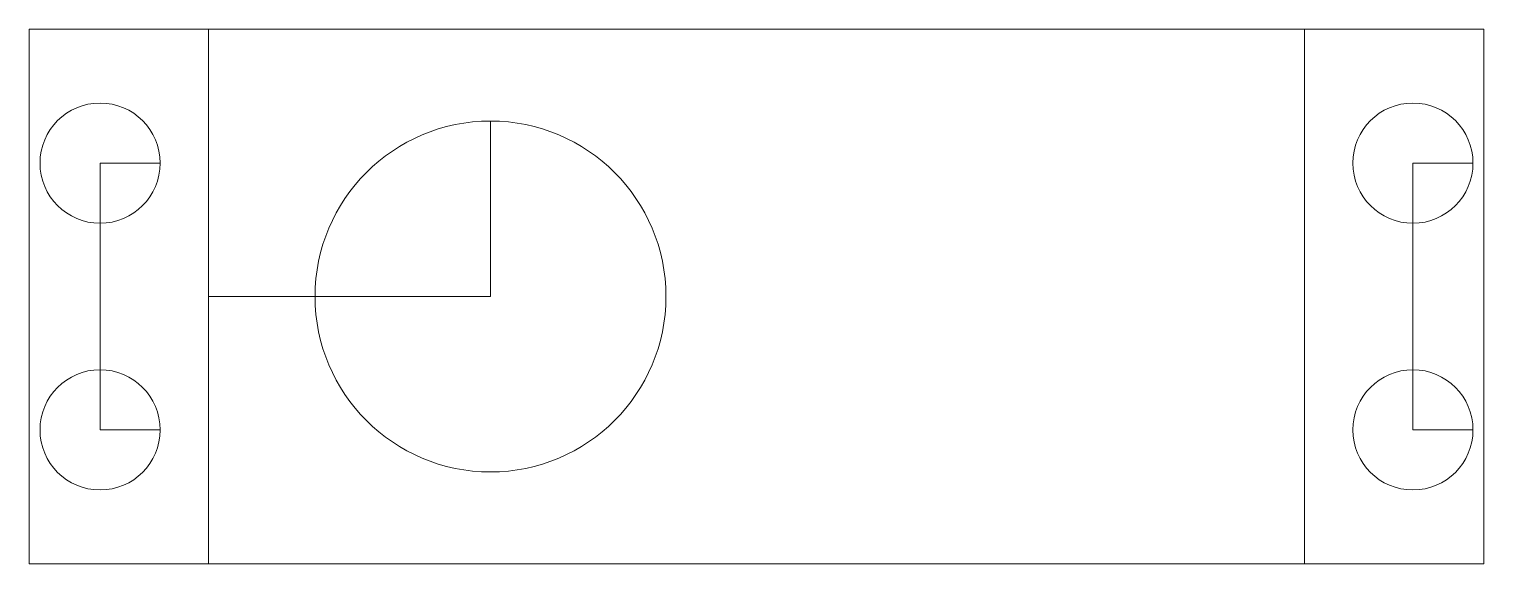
# Model space of a CAD drawing. Header units: inches. Extents: x -0.67 to 1.43, y -0.39 to 0.39.
import ezdxf

# ---------------------------------------------------------------- set-up
doc = ezdxf.new("R2010")
doc.units = ezdxf.units.IN
doc.layers.get('0').update_dxf_attribs({"linetype": 'CONTINUOUS', "lineweight": 0})

# ---------------------------------------------------------------- blocks, each defined once
blk = doc.blocks.new('servo')
for p, q in [((0.384, 0.386), (-0.666, 0.386)), ((-0.666, 0.386), (-0.666, -0.386)), ((0.384, 0.386), (-0.40725, 0.386)), ((-0.40725, 0.386), (-0.40725, -0.386)), ((0.384, 0.386), (1.17525, 0.386)), ((0.384, 0.386), (1.434, 0.386)), ((1.17525, 0.386), (1.17525, -0.386)), ((1.434, 0.386), (1.434, -0.386)), ((0, 0), (0, 0.25325)), ((-0.5635, -0.1925), (-0.5635, 0.1925)), ((-0.5635, 0.1925), (-0.4768, 0.1925)), ((1.3315, -0.1925), (1.3315, 0.1925)), ((1.3315, 0.1925), (1.4182, 0.1925)), ((-0.40725, 0), (-0.25325, 0)), ((-0.25325, 0), (0, 0)), ((-0.5635, -0.1925), (-0.47675, -0.1925)), ((-0.47675, -0.1925), (-0.5635, -0.1925)), ((-0.5635, -0.1925), (-0.4768, -0.1925)), ((1.3315, -0.1925), (1.4182, -0.1925)), ((0.384, -0.386), (-0.666, -0.386)), ((0.384, -0.386), (-0.40725, -0.386)), ((0.384, -0.386), (1.17525, -0.386)), ((0.384, -0.386), (1.434, -0.386))]:
    blk.add_line(p, q)
for centre, radius in [((-0.5635, 0.1925), 0.08675), ((1.3315, 0.1925), 0.08675), ((0, 0), 0.25325), ((-0.5635, -0.1925), 0.08675), ((1.3315, -0.1925), 0.08675)]:
    blk.add_circle(centre, radius)

msp = doc.modelspace()

# ---------------------------------------------------------------- block references
msp.add_blockref('servo', (0, 0))

doc.saveas('drawing.dxf')
